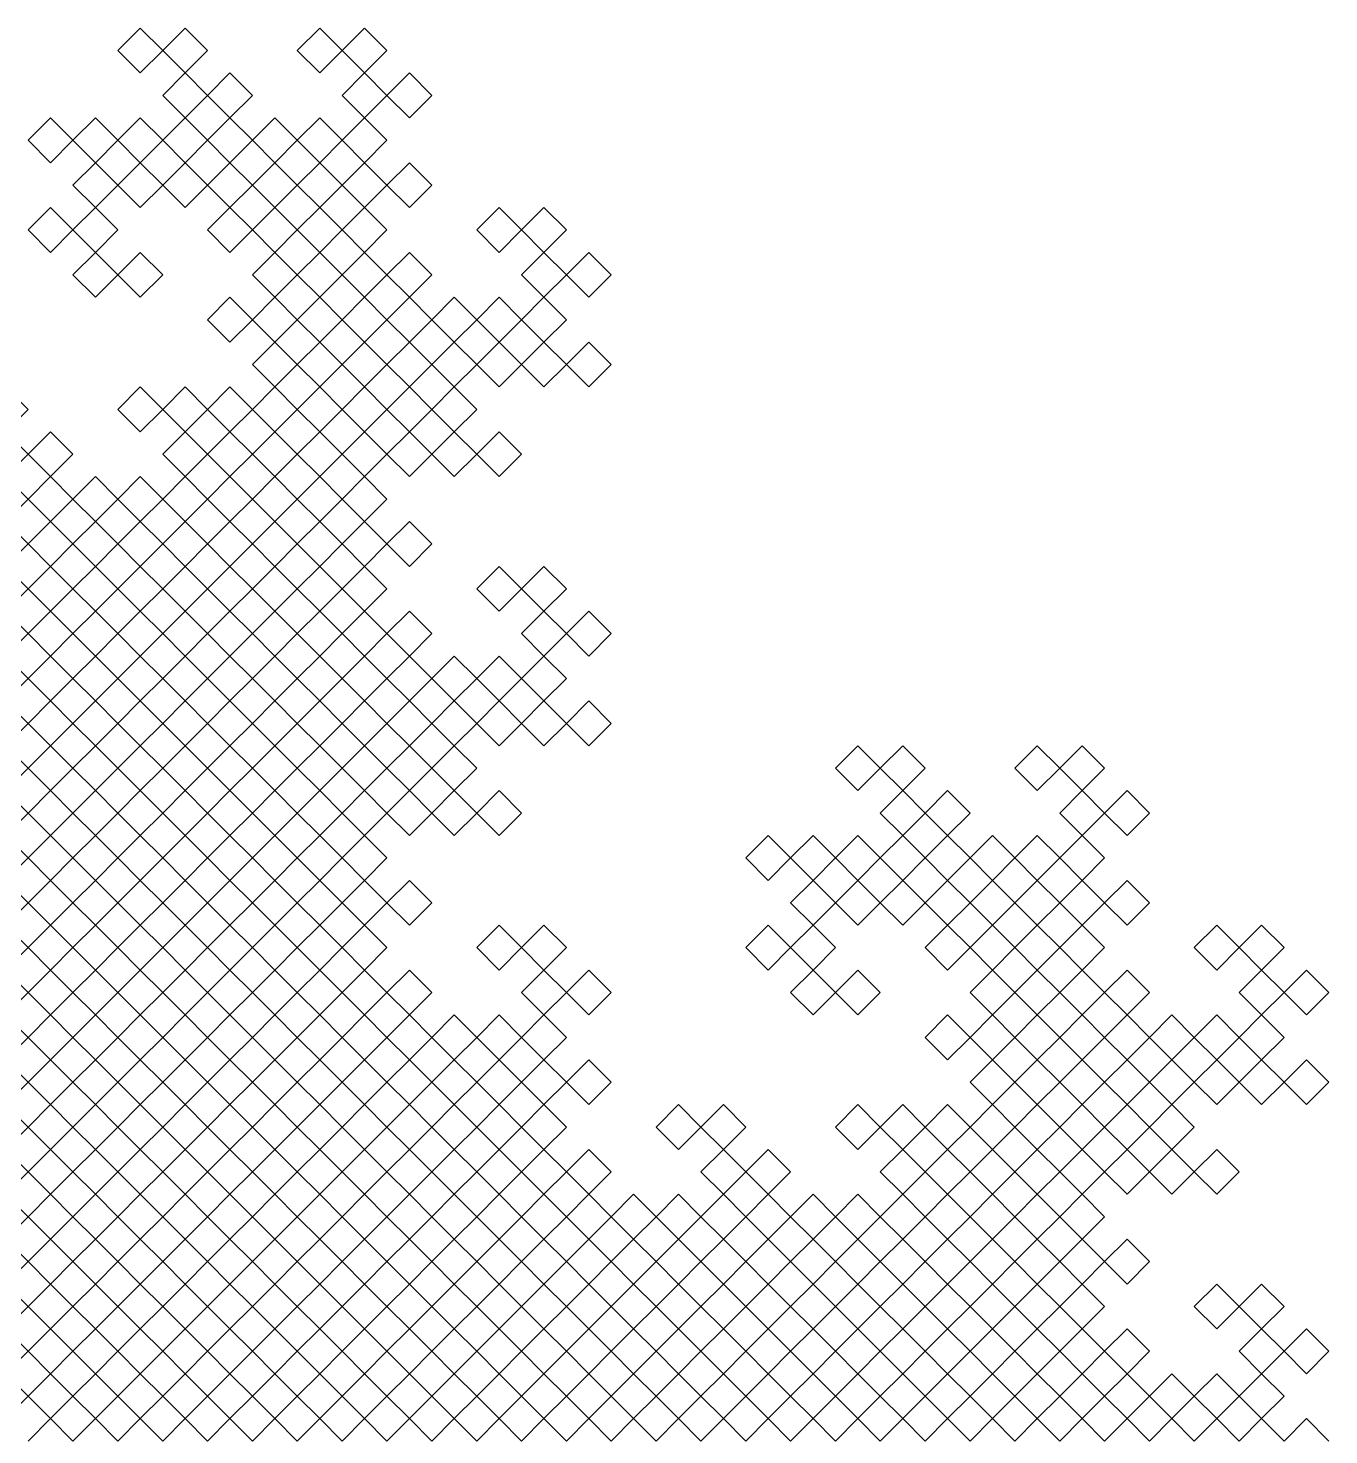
# Model space of a CAD drawing. Header units: metres. Extents: x -0.66 to 2.33, y -0.66 to 1.33.
# Drawn here: x 1.2109 to 1.6641, y 0.8381 to 1.3281 of the extents above; entities that cross this region are included whole.
import ezdxf

# ---------------------------------------------------------------- set-up
doc = ezdxf.new("R2010")
doc.units = ezdxf.units.M

msp = doc.modelspace()

# ---------------------------------------------------------------- linework, layer by layer
at = {"color": 6}
for points in [[(1.20312, 1.14062), (1.21094, 1.13281), (1.20312, 1.125), (1.21094, 1.11719), (1.21875, 1.125), (1.22656, 1.11719), (1.21875, 1.10938), (1.21094, 1.11719), (1.20312, 1.10938), (1.21094, 1.10156), (1.20312, 1.09375), (1.21094, 1.08594), (1.21875, 1.09375), (1.21094, 1.10156), (1.21875, 1.10938), (1.22656, 1.10156), (1.23438, 1.10938), (1.24219, 1.10156), (1.23438, 1.09375), (1.24219, 1.08594), (1.25, 1.09375), (1.24219, 1.10156), (1.25, 1.10938), (1.25781, 1.10156), (1.26562, 1.10938), (1.25781, 1.11719), (1.26562, 1.125), (1.25781, 1.13281), (1.25, 1.125), (1.25781, 1.11719), (1.25, 1.10938), (1.24219, 1.11719), (1.23438, 1.10938), (1.22656, 1.11719), (1.23438, 1.125), (1.22656, 1.13281), (1.21875, 1.125), (1.21094, 1.13281), (1.21875, 1.14062), (1.22656, 1.13281), (1.23438, 1.14062), (1.22656, 1.14844), (1.23438, 1.15625), (1.22656, 1.16406), (1.21875, 1.15625), (1.21094, 1.16406), (1.21875, 1.17188), (1.22656, 1.16406), (1.23438, 1.17188), (1.24219, 1.16406), (1.23438, 1.15625), (1.24219, 1.14844), (1.25, 1.15625), (1.24219, 1.16406), (1.25, 1.17188), (1.25781, 1.16406), (1.26562, 1.17188), (1.25781, 1.17969), (1.26562, 1.1875), (1.25781, 1.19531), (1.25, 1.1875), (1.24219, 1.19531), (1.25, 1.20312), (1.25781, 1.19531), (1.26562, 1.20312), (1.27344, 1.19531), (1.26562, 1.1875), (1.27344, 1.17969), (1.28125, 1.1875), (1.28906, 1.17969), (1.28125, 1.17188), (1.27344, 1.17969), (1.26562, 1.17188), (1.27344, 1.16406), (1.26562, 1.15625), (1.27344, 1.14844), (1.28125, 1.15625), (1.27344, 1.16406), (1.28125, 1.17188), (1.28906, 1.16406), (1.29688, 1.17188), (1.30469, 1.16406), (1.29688, 1.15625), (1.30469, 1.14844), (1.3125, 1.15625), (1.30469, 1.16406), (1.3125, 1.17188), (1.32031, 1.16406), (1.32812, 1.17188), (1.32031, 1.17969), (1.32812, 1.1875), (1.32031, 1.19531), (1.3125, 1.1875), (1.32031, 1.17969), (1.3125, 1.17188), (1.30469, 1.17969), (1.29688, 1.17188), (1.28906, 1.17969), (1.29688, 1.1875), (1.28906, 1.19531), (1.28125, 1.1875), (1.27344, 1.19531), (1.28125, 1.20312), (1.28906, 1.19531), (1.29688, 1.20312), (1.28906, 1.21094), (1.29688, 1.21875), (1.28906, 1.22656), (1.28125, 1.21875), (1.27344, 1.22656), (1.28125, 1.23438), (1.28906, 1.22656), (1.29688, 1.23438), (1.30469, 1.22656), (1.29688, 1.21875), (1.30469, 1.21094), (1.3125, 1.21875), (1.30469, 1.22656), (1.3125, 1.23438), (1.32031, 1.22656), (1.32812, 1.23438), (1.32031, 1.24219), (1.32812, 1.25), (1.32031, 1.25781), (1.3125, 1.25), (1.32031, 1.24219), (1.3125, 1.23438), (1.30469, 1.24219), (1.29688, 1.23438), (1.28906, 1.24219), (1.29688, 1.25), (1.28906, 1.25781), (1.28125, 1.25), (1.27344, 1.25781), (1.28125, 1.26562), (1.28906, 1.25781), (1.29688, 1.26562), (1.28906, 1.27344), (1.29688, 1.28125), (1.28906, 1.28906), (1.28125, 1.28125), (1.28906, 1.27344), (1.28125, 1.26562), (1.27344, 1.27344), (1.26562, 1.26562), (1.25781, 1.27344), (1.26562, 1.28125), (1.25781, 1.28906), (1.25, 1.28125), (1.25781, 1.27344), (1.25, 1.26562), (1.24219, 1.27344), (1.23438, 1.26562), (1.24219, 1.25781), (1.23438, 1.25), (1.24219, 1.24219), (1.25, 1.25), (1.25781, 1.24219), (1.25, 1.23438), (1.24219, 1.24219), (1.23438, 1.23438), (1.22656, 1.24219), (1.23438, 1.25), (1.22656, 1.25781), (1.21875, 1.25), (1.21094, 1.25781), (1.21875, 1.26562), (1.22656, 1.25781), (1.23438, 1.26562), (1.22656, 1.27344), (1.23438, 1.28125), (1.22656, 1.28906), (1.21875, 1.28125), (1.21094, 1.28906), (1.21875, 1.29688), (1.22656, 1.28906), (1.23438, 1.29688), (1.24219, 1.28906), (1.23438, 1.28125), (1.24219, 1.27344), (1.25, 1.28125), (1.24219, 1.28906), (1.25, 1.29688), (1.25781, 1.28906), (1.26562, 1.29688), (1.25781, 1.30469), (1.26562, 1.3125), (1.25781, 1.32031), (1.25, 1.3125), (1.24219, 1.32031), (1.25, 1.32812), (1.25781, 1.32031), (1.26562, 1.32812), (1.27344, 1.32031), (1.26562, 1.3125), (1.27344, 1.30469), (1.28125, 1.3125), (1.28906, 1.30469), (1.28125, 1.29688), (1.27344, 1.30469), (1.26562, 1.29688), (1.27344, 1.28906), (1.26562, 1.28125), (1.27344, 1.27344), (1.28125, 1.28125), (1.27344, 1.28906), (1.28125, 1.29688), (1.28906, 1.28906), (1.29688, 1.29688), (1.30469, 1.28906), (1.29688, 1.28125), (1.30469, 1.27344), (1.3125, 1.28125), (1.30469, 1.28906), (1.3125, 1.29688), (1.32031, 1.28906), (1.32812, 1.29688), (1.32031, 1.30469), (1.32812, 1.3125), (1.32031, 1.32031), (1.3125, 1.3125), (1.30469, 1.32031), (1.3125, 1.32812), (1.32031, 1.32031), (1.32812, 1.32812), (1.33594, 1.32031), (1.32812, 1.3125), (1.33594, 1.30469), (1.34375, 1.3125), (1.35156, 1.30469), (1.34375, 1.29688), (1.33594, 1.30469), (1.32812, 1.29688), (1.33594, 1.28906), (1.32812, 1.28125), (1.33594, 1.27344), (1.34375, 1.28125), (1.35156, 1.27344), (1.34375, 1.26562), (1.33594, 1.27344), (1.32812, 1.26562), (1.32031, 1.27344), (1.32812, 1.28125), (1.32031, 1.28906), (1.3125, 1.28125), (1.32031, 1.27344), (1.3125, 1.26562), (1.30469, 1.27344), (1.29688, 1.26562), (1.30469, 1.25781), (1.29688, 1.25), (1.30469, 1.24219), (1.3125, 1.25), (1.30469, 1.25781), (1.3125, 1.26562), (1.32031, 1.25781), (1.32812, 1.26562), (1.33594, 1.25781), (1.32812, 1.25), (1.33594, 1.24219), (1.34375, 1.25), (1.35156, 1.24219), (1.34375, 1.23438), (1.33594, 1.24219), (1.32812, 1.23438), (1.33594, 1.22656), (1.32812, 1.21875), (1.33594, 1.21094), (1.34375, 1.21875), (1.33594, 1.22656), (1.34375, 1.23438), (1.35156, 1.22656), (1.35938, 1.23438), (1.36719, 1.22656), (1.35938, 1.21875), (1.36719, 1.21094), (1.375, 1.21875), (1.36719, 1.22656), (1.375, 1.23438), (1.38281, 1.22656), (1.39062, 1.23438), (1.38281, 1.24219), (1.39062, 1.25), (1.38281, 1.25781), (1.375, 1.25), (1.36719, 1.25781), (1.375, 1.26562), (1.38281, 1.25781), (1.39062, 1.26562), (1.39844, 1.25781), (1.39062, 1.25), (1.39844, 1.24219), (1.40625, 1.25), (1.41406, 1.24219), (1.40625, 1.23438), (1.39844, 1.24219), (1.39062, 1.23438), (1.39844, 1.22656), (1.39062, 1.21875), (1.39844, 1.21094), (1.40625, 1.21875), (1.41406, 1.21094), (1.40625, 1.20312), (1.39844, 1.21094), (1.39062, 1.20312), (1.38281, 1.21094), (1.39062, 1.21875), (1.38281, 1.22656), (1.375, 1.21875), (1.38281, 1.21094), (1.375, 1.20312), (1.36719, 1.21094), (1.35938, 1.20312), (1.36719, 1.19531), (1.35938, 1.1875), (1.36719, 1.17969), (1.375, 1.1875), (1.38281, 1.17969), (1.375, 1.17188), (1.36719, 1.17969), (1.35938, 1.17188), (1.35156, 1.17969), (1.35938, 1.1875), (1.35156, 1.19531), (1.34375, 1.1875), (1.33594, 1.19531), (1.34375, 1.20312), (1.35156, 1.19531), (1.35938, 1.20312), (1.35156, 1.21094), (1.35938, 1.21875), (1.35156, 1.22656), (1.34375, 1.21875), (1.35156, 1.21094), (1.34375, 1.20312), (1.33594, 1.21094), (1.32812, 1.20312), (1.32031, 1.21094), (1.32812, 1.21875), (1.32031, 1.22656), (1.3125, 1.21875), (1.32031, 1.21094), (1.3125, 1.20312), (1.30469, 1.21094), (1.29688, 1.20312), (1.30469, 1.19531), (1.29688, 1.1875), (1.30469, 1.17969), (1.3125, 1.1875), (1.30469, 1.19531), (1.3125, 1.20312), (1.32031, 1.19531), (1.32812, 1.20312), (1.33594, 1.19531), (1.32812, 1.1875), (1.33594, 1.17969), (1.34375, 1.1875), (1.35156, 1.17969), (1.34375, 1.17188), (1.33594, 1.17969), (1.32812, 1.17188), (1.33594, 1.16406), (1.32812, 1.15625), (1.33594, 1.14844), (1.34375, 1.15625), (1.35156, 1.14844), (1.34375, 1.14062), (1.33594, 1.14844), (1.32812, 1.14062), (1.32031, 1.14844), (1.32812, 1.15625), (1.32031, 1.16406), (1.3125, 1.15625), (1.32031, 1.14844), (1.3125, 1.14062), (1.30469, 1.14844), (1.29688, 1.14062), (1.30469, 1.13281), (1.29688, 1.125), (1.30469, 1.11719), (1.3125, 1.125), (1.30469, 1.13281), (1.3125, 1.14062), (1.32031, 1.13281), (1.32812, 1.14062), (1.33594, 1.13281), (1.32812, 1.125), (1.33594, 1.11719), (1.34375, 1.125), (1.35156, 1.11719), (1.34375, 1.10938), (1.33594, 1.11719), (1.32812, 1.10938), (1.33594, 1.10156), (1.32812, 1.09375), (1.33594, 1.08594), (1.34375, 1.09375), (1.33594, 1.10156), (1.34375, 1.10938), (1.35156, 1.10156), (1.35938, 1.10938), (1.36719, 1.10156), (1.35938, 1.09375), (1.36719, 1.08594), (1.375, 1.09375), (1.36719, 1.10156), (1.375, 1.10938), (1.38281, 1.10156), (1.39062, 1.10938), (1.38281, 1.11719), (1.39062, 1.125), (1.38281, 1.13281), (1.375, 1.125), (1.36719, 1.13281), (1.375, 1.14062), (1.38281, 1.13281), (1.39062, 1.14062), (1.39844, 1.13281), (1.39062, 1.125), (1.39844, 1.11719), (1.40625, 1.125), (1.41406, 1.11719), (1.40625, 1.10938), (1.39844, 1.11719), (1.39062, 1.10938), (1.39844, 1.10156), (1.39062, 1.09375), (1.39844, 1.08594), (1.40625, 1.09375), (1.41406, 1.08594), (1.40625, 1.07812), (1.39844, 1.08594), (1.39062, 1.07812), (1.38281, 1.08594), (1.39062, 1.09375), (1.38281, 1.10156), (1.375, 1.09375), (1.38281, 1.08594), (1.375, 1.07812), (1.36719, 1.08594), (1.35938, 1.07812), (1.36719, 1.07031), (1.35938, 1.0625), (1.36719, 1.05469), (1.375, 1.0625), (1.38281, 1.05469), (1.375, 1.04688), (1.36719, 1.05469), (1.35938, 1.04688), (1.35156, 1.05469), (1.35938, 1.0625), (1.35156, 1.07031), (1.34375, 1.0625), (1.33594, 1.07031), (1.34375, 1.07812), (1.35156, 1.07031), (1.35938, 1.07812), (1.35156, 1.08594), (1.35938, 1.09375), (1.35156, 1.10156), (1.34375, 1.09375), (1.35156, 1.08594), (1.34375, 1.07812), (1.33594, 1.08594), (1.32812, 1.07812), (1.32031, 1.08594), (1.32812, 1.09375), (1.32031, 1.10156), (1.3125, 1.09375), (1.32031, 1.08594), (1.3125, 1.07812), (1.30469, 1.08594), (1.29688, 1.07812), (1.30469, 1.07031), (1.29688, 1.0625), (1.30469, 1.05469), (1.3125, 1.0625), (1.32031, 1.05469), (1.3125, 1.04688), (1.30469, 1.05469), (1.29688, 1.04688), (1.28906, 1.05469), (1.29688, 1.0625), (1.28906, 1.07031), (1.28125, 1.0625), (1.27344, 1.07031), (1.28125, 1.07812), (1.28906, 1.07031), (1.29688, 1.07812), (1.28906, 1.08594), (1.29688, 1.09375), (1.28906, 1.10156), (1.28125, 1.09375), (1.27344, 1.10156), (1.28125, 1.10938), (1.28906, 1.10156), (1.29688, 1.10938), (1.30469, 1.10156), (1.29688, 1.09375), (1.30469, 1.08594), (1.3125, 1.09375), (1.30469, 1.10156), (1.3125, 1.10938), (1.32031, 1.10156), (1.32812, 1.10938), (1.32031, 1.11719), (1.32812, 1.125), (1.32031, 1.13281), (1.3125, 1.125), (1.32031, 1.11719), (1.3125, 1.10938), (1.30469, 1.11719), (1.29688, 1.10938), (1.28906, 1.11719), (1.29688, 1.125), (1.28906, 1.13281), (1.28125, 1.125), (1.27344, 1.13281), (1.28125, 1.14062), (1.28906, 1.13281), (1.29688, 1.14062), (1.28906, 1.14844), (1.29688, 1.15625), (1.28906, 1.16406), (1.28125, 1.15625), (1.28906, 1.14844), (1.28125, 1.14062), (1.27344, 1.14844), (1.26562, 1.14062), (1.25781, 1.14844), (1.26562, 1.15625), (1.25781, 1.16406), (1.25, 1.15625), (1.25781, 1.14844), (1.25, 1.14062), (1.24219, 1.14844), (1.23438, 1.14062), (1.24219, 1.13281), (1.23438, 1.125), (1.24219, 1.11719), (1.25, 1.125), (1.24219, 1.13281), (1.25, 1.14062), (1.25781, 1.13281), (1.26562, 1.14062), (1.27344, 1.13281), (1.26562, 1.125), (1.27344, 1.11719), (1.28125, 1.125), (1.28906, 1.11719), (1.28125, 1.10938), (1.27344, 1.11719), (1.26562, 1.10938), (1.27344, 1.10156), (1.26562, 1.09375), (1.27344, 1.08594), (1.28125, 1.09375), (1.28906, 1.08594), (1.28125, 1.07812), (1.27344, 1.08594), (1.26562, 1.07812), (1.25781, 1.08594), (1.26562, 1.09375), (1.25781, 1.10156), (1.25, 1.09375), (1.25781, 1.08594), (1.25, 1.07812), (1.24219, 1.08594), (1.23438, 1.07812), (1.24219, 1.07031), (1.23438, 1.0625), (1.24219, 1.05469), (1.25, 1.0625), (1.25781, 1.05469), (1.25, 1.04688), (1.24219, 1.05469), (1.23438, 1.04688), (1.22656, 1.05469), (1.23438, 1.0625), (1.22656, 1.07031), (1.21875, 1.0625), (1.21094, 1.07031), (1.21875, 1.07812), (1.22656, 1.07031), (1.23438, 1.07812), (1.22656, 1.08594), (1.23438, 1.09375), (1.22656, 1.10156), (1.21875, 1.09375), (1.22656, 1.08594), (1.21875, 1.07812), (1.21094, 1.08594), (1.20312, 1.07812)], [(1.20312, 1.20312), (1.21094, 1.19531), (1.20312, 1.1875), (1.21094, 1.17969), (1.21875, 1.1875), (1.22656, 1.17969), (1.21875, 1.17188), (1.21094, 1.17969), (1.20312, 1.17188), (1.21094, 1.16406), (1.20312, 1.15625), (1.21094, 1.14844), (1.21875, 1.15625), (1.22656, 1.14844), (1.21875, 1.14062), (1.21094, 1.14844), (1.20312, 1.14062)], [(1.20312, 1.07812), (1.21094, 1.07031), (1.20312, 1.0625), (1.21094, 1.05469), (1.21875, 1.0625), (1.22656, 1.05469), (1.21875, 1.04688), (1.21094, 1.05469), (1.20312, 1.04688), (1.21094, 1.03906), (1.20312, 1.03125), (1.21094, 1.02344), (1.21875, 1.03125), (1.22656, 1.02344), (1.21875, 1.01562), (1.21094, 1.02344), (1.20312, 1.01562)], [(1.20312, 1.01562), (1.21094, 1.00781), (1.20312, 1), (1.21094, 0.99219), (1.21875, 1), (1.22656, 0.99219), (1.21875, 0.98438), (1.21094, 0.99219), (1.20312, 0.98438), (1.21094, 0.97656), (1.20312, 0.96875), (1.21094, 0.96094), (1.21875, 0.96875), (1.21094, 0.97656), (1.21875, 0.98438), (1.22656, 0.97656), (1.23438, 0.98438), (1.24219, 0.97656), (1.23438, 0.96875), (1.24219, 0.96094), (1.25, 0.96875), (1.24219, 0.97656), (1.25, 0.98438), (1.25781, 0.97656), (1.26562, 0.98438), (1.25781, 0.99219), (1.26562, 1), (1.25781, 1.00781), (1.25, 1), (1.25781, 0.99219), (1.25, 0.98438), (1.24219, 0.99219), (1.23438, 0.98438), (1.22656, 0.99219), (1.23438, 1), (1.22656, 1.00781), (1.21875, 1), (1.21094, 1.00781), (1.21875, 1.01562), (1.22656, 1.00781), (1.23438, 1.01562), (1.22656, 1.02344), (1.23438, 1.03125), (1.22656, 1.03906), (1.21875, 1.03125), (1.21094, 1.03906), (1.21875, 1.04688), (1.22656, 1.03906), (1.23438, 1.04688), (1.24219, 1.03906), (1.23438, 1.03125), (1.24219, 1.02344), (1.25, 1.03125), (1.24219, 1.03906), (1.25, 1.04688), (1.25781, 1.03906), (1.26562, 1.04688), (1.25781, 1.05469), (1.26562, 1.0625), (1.25781, 1.07031), (1.25, 1.0625), (1.24219, 1.07031), (1.25, 1.07812), (1.25781, 1.07031), (1.26562, 1.07812), (1.27344, 1.07031), (1.26562, 1.0625), (1.27344, 1.05469), (1.28125, 1.0625), (1.28906, 1.05469), (1.28125, 1.04688), (1.27344, 1.05469), (1.26562, 1.04688), (1.27344, 1.03906), (1.26562, 1.03125), (1.27344, 1.02344), (1.28125, 1.03125), (1.27344, 1.03906), (1.28125, 1.04688), (1.28906, 1.03906), (1.29688, 1.04688), (1.30469, 1.03906), (1.29688, 1.03125), (1.30469, 1.02344), (1.3125, 1.03125), (1.30469, 1.03906), (1.3125, 1.04688), (1.32031, 1.03906), (1.32812, 1.04688), (1.32031, 1.05469), (1.32812, 1.0625), (1.32031, 1.07031), (1.3125, 1.0625), (1.30469, 1.07031), (1.3125, 1.07812), (1.32031, 1.07031), (1.32812, 1.07812), (1.33594, 1.07031), (1.32812, 1.0625), (1.33594, 1.05469), (1.34375, 1.0625), (1.35156, 1.05469), (1.34375, 1.04688), (1.33594, 1.05469), (1.32812, 1.04688), (1.33594, 1.03906), (1.32812, 1.03125), (1.33594, 1.02344), (1.34375, 1.03125), (1.35156, 1.02344), (1.34375, 1.01562), (1.33594, 1.02344), (1.32812, 1.01562), (1.32031, 1.02344), (1.32812, 1.03125), (1.32031, 1.03906), (1.3125, 1.03125), (1.32031, 1.02344), (1.3125, 1.01562), (1.30469, 1.02344), (1.29688, 1.01562), (1.30469, 1.00781), (1.29688, 1), (1.30469, 0.99219), (1.3125, 1), (1.30469, 1.00781), (1.3125, 1.01562), (1.32031, 1.00781), (1.32812, 1.01562), (1.33594, 1.00781), (1.32812, 1), (1.33594, 0.99219), (1.34375, 1), (1.35156, 0.99219), (1.34375, 0.98438), (1.33594, 0.99219), (1.32812, 0.98438), (1.33594, 0.97656), (1.32812, 0.96875), (1.33594, 0.96094), (1.34375, 0.96875), (1.33594, 0.97656), (1.34375, 0.98438), (1.35156, 0.97656), (1.35938, 0.98438), (1.36719, 0.97656), (1.35938, 0.96875), (1.36719, 0.96094), (1.375, 0.96875), (1.36719, 0.97656), (1.375, 0.98438), (1.38281, 0.97656), (1.39062, 0.98438), (1.38281, 0.99219), (1.39062, 1), (1.38281, 1.00781), (1.375, 1), (1.36719, 1.00781), (1.375, 1.01562), (1.38281, 1.00781), (1.39062, 1.01562), (1.39844, 1.00781), (1.39062, 1), (1.39844, 0.99219), (1.40625, 1), (1.41406, 0.99219), (1.40625, 0.98438), (1.39844, 0.99219), (1.39062, 0.98438), (1.39844, 0.97656), (1.39062, 0.96875), (1.39844, 0.96094), (1.40625, 0.96875), (1.41406, 0.96094), (1.40625, 0.95312), (1.39844, 0.96094), (1.39062, 0.95312), (1.38281, 0.96094), (1.39062, 0.96875), (1.38281, 0.97656), (1.375, 0.96875), (1.38281, 0.96094), (1.375, 0.95312), (1.36719, 0.96094), (1.35938, 0.95312), (1.36719, 0.94531), (1.35938, 0.9375), (1.36719, 0.92969), (1.375, 0.9375), (1.38281, 0.92969), (1.375, 0.92188), (1.36719, 0.92969), (1.35938, 0.92188), (1.35156, 0.92969), (1.35938, 0.9375), (1.35156, 0.94531), (1.34375, 0.9375), (1.33594, 0.94531), (1.34375, 0.95312), (1.35156, 0.94531), (1.35938, 0.95312), (1.35156, 0.96094), (1.35938, 0.96875), (1.35156, 0.97656), (1.34375, 0.96875), (1.35156, 0.96094), (1.34375, 0.95312), (1.33594, 0.96094), (1.32812, 0.95312), (1.32031, 0.96094), (1.32812, 0.96875), (1.32031, 0.97656), (1.3125, 0.96875), (1.32031, 0.96094), (1.3125, 0.95312), (1.30469, 0.96094), (1.29688, 0.95312), (1.30469, 0.94531), (1.29688, 0.9375), (1.30469, 0.92969), (1.3125, 0.9375), (1.30469, 0.94531), (1.3125, 0.95312), (1.32031, 0.94531), (1.32812, 0.95312), (1.33594, 0.94531), (1.32812, 0.9375), (1.33594, 0.92969), (1.34375, 0.9375), (1.35156, 0.92969), (1.34375, 0.92188), (1.33594, 0.92969), (1.32812, 0.92188), (1.33594, 0.91406), (1.32812, 0.90625), (1.33594, 0.89844), (1.34375, 0.90625), (1.35156, 0.89844), (1.34375, 0.89062), (1.33594, 0.89844), (1.32812, 0.89062), (1.32031, 0.89844), (1.32812, 0.90625), (1.32031, 0.91406), (1.3125, 0.90625), (1.32031, 0.89844), (1.3125, 0.89062), (1.30469, 0.89844), (1.29688, 0.89062), (1.30469, 0.88281), (1.29688, 0.875), (1.30469, 0.86719), (1.3125, 0.875), (1.30469, 0.88281), (1.3125, 0.89062), (1.32031, 0.88281), (1.32812, 0.89062), (1.33594, 0.88281), (1.32812, 0.875), (1.33594, 0.86719), (1.34375, 0.875), (1.35156, 0.86719), (1.34375, 0.85938), (1.33594, 0.86719), (1.32812, 0.85938), (1.33594, 0.85156), (1.32812, 0.84375), (1.33594, 0.83594), (1.34375, 0.84375), (1.33594, 0.85156), (1.34375, 0.85938), (1.35156, 0.85156), (1.35938, 0.85938), (1.36719, 0.85156), (1.35938, 0.84375), (1.36719, 0.83594), (1.375, 0.84375), (1.36719, 0.85156), (1.375, 0.85938), (1.38281, 0.85156), (1.39062, 0.85938), (1.38281, 0.86719), (1.39062, 0.875), (1.38281, 0.88281), (1.375, 0.875), (1.38281, 0.86719), (1.375, 0.85938), (1.36719, 0.86719), (1.35938, 0.85938), (1.35156, 0.86719), (1.35938, 0.875), (1.35156, 0.88281), (1.34375, 0.875), (1.33594, 0.88281), (1.34375, 0.89062), (1.35156, 0.88281), (1.35938, 0.89062), (1.35156, 0.89844), (1.35938, 0.90625), (1.35156, 0.91406), (1.34375, 0.90625), (1.33594, 0.91406), (1.34375, 0.92188), (1.35156, 0.91406), (1.35938, 0.92188), (1.36719, 0.91406), (1.35938, 0.90625), (1.36719, 0.89844), (1.375, 0.90625), (1.36719, 0.91406), (1.375, 0.92188), (1.38281, 0.91406), (1.39062, 0.92188), (1.38281, 0.92969), (1.39062, 0.9375), (1.38281, 0.94531), (1.375, 0.9375), (1.36719, 0.94531), (1.375, 0.95312), (1.38281, 0.94531), (1.39062, 0.95312), (1.39844, 0.94531), (1.39062, 0.9375), (1.39844, 0.92969), (1.40625, 0.9375), (1.41406, 0.92969), (1.40625, 0.92188), (1.39844, 0.92969), (1.39062, 0.92188), (1.39844, 0.91406), (1.39062, 0.90625), (1.39844, 0.89844), (1.40625, 0.90625), (1.39844, 0.91406), (1.40625, 0.92188), (1.41406, 0.91406), (1.42188, 0.92188), (1.42969, 0.91406), (1.42188, 0.90625), (1.42969, 0.89844), (1.4375, 0.90625), (1.42969, 0.91406), (1.4375, 0.92188), (1.44531, 0.91406), (1.45312, 0.92188), (1.44531, 0.92969), (1.45312, 0.9375), (1.44531, 0.94531), (1.4375, 0.9375), (1.42969, 0.94531), (1.4375, 0.95312), (1.44531, 0.94531), (1.45312, 0.95312), (1.46094, 0.94531), (1.45312, 0.9375), (1.46094, 0.92969), (1.46875, 0.9375), (1.47656, 0.92969), (1.46875, 0.92188), (1.46094, 0.92969), (1.45312, 0.92188), (1.46094, 0.91406), (1.45312, 0.90625), (1.46094, 0.89844), (1.46875, 0.90625), (1.47656, 0.89844), (1.46875, 0.89062), (1.46094, 0.89844), (1.45312, 0.89062), (1.44531, 0.89844), (1.45312, 0.90625), (1.44531, 0.91406), (1.4375, 0.90625), (1.44531, 0.89844), (1.4375, 0.89062), (1.42969, 0.89844), (1.42188, 0.89062), (1.42969, 0.88281), (1.42188, 0.875), (1.42969, 0.86719), (1.4375, 0.875), (1.42969, 0.88281), (1.4375, 0.89062), (1.44531, 0.88281), (1.45312, 0.89062), (1.46094, 0.88281), (1.45312, 0.875), (1.46094, 0.86719), (1.46875, 0.875), (1.47656, 0.86719), (1.46875, 0.85938), (1.46094, 0.86719), (1.45312, 0.85938), (1.46094, 0.85156), (1.45312, 0.84375), (1.46094, 0.83594), (1.46875, 0.84375), (1.46094, 0.85156), (1.46875, 0.85938), (1.47656, 0.85156), (1.48438, 0.85938), (1.49219, 0.85156), (1.48438, 0.84375), (1.49219, 0.83594), (1.5, 0.84375), (1.49219, 0.85156), (1.5, 0.85938), (1.50781, 0.85156), (1.51562, 0.85938), (1.50781, 0.86719), (1.51562, 0.875), (1.50781, 0.88281), (1.5, 0.875), (1.50781, 0.86719), (1.5, 0.85938), (1.49219, 0.86719), (1.48438, 0.85938), (1.47656, 0.86719), (1.48438, 0.875), (1.47656, 0.88281), (1.46875, 0.875), (1.46094, 0.88281), (1.46875, 0.89062), (1.47656, 0.88281), (1.48438, 0.89062), (1.47656, 0.89844), (1.48438, 0.90625), (1.47656, 0.91406), (1.46875, 0.90625), (1.46094, 0.91406), (1.46875, 0.92188), (1.47656, 0.91406), (1.48438, 0.92188), (1.49219, 0.91406), (1.48438, 0.90625), (1.49219, 0.89844), (1.5, 0.90625), (1.49219, 0.91406), (1.5, 0.92188), (1.50781, 0.91406), (1.51562, 0.92188), (1.50781, 0.92969), (1.51562, 0.9375), (1.50781, 0.94531), (1.5, 0.9375), (1.49219, 0.94531), (1.5, 0.95312), (1.50781, 0.94531), (1.51562, 0.95312), (1.52344, 0.94531), (1.51562, 0.9375), (1.52344, 0.92969), (1.53125, 0.9375), (1.53906, 0.92969), (1.53125, 0.92188), (1.52344, 0.92969), (1.51562, 0.92188), (1.52344, 0.91406), (1.51562, 0.90625), (1.52344, 0.89844), (1.53125, 0.90625), (1.52344, 0.91406), (1.53125, 0.92188), (1.53906, 0.91406), (1.54688, 0.92188), (1.55469, 0.91406), (1.54688, 0.90625), (1.55469, 0.89844), (1.5625, 0.90625), (1.55469, 0.91406), (1.5625, 0.92188), (1.57031, 0.91406), (1.57812, 0.92188), (1.57031, 0.92969), (1.57812, 0.9375), (1.57031, 0.94531), (1.5625, 0.9375), (1.57031, 0.92969), (1.5625, 0.92188), (1.55469, 0.92969), (1.54688, 0.92188), (1.53906, 0.92969), (1.54688, 0.9375), (1.53906, 0.94531), (1.53125, 0.9375), (1.52344, 0.94531), (1.53125, 0.95312), (1.53906, 0.94531), (1.54688, 0.95312), (1.53906, 0.96094), (1.54688, 0.96875), (1.53906, 0.97656), (1.53125, 0.96875), (1.52344, 0.97656), (1.53125, 0.98438), (1.53906, 0.97656), (1.54688, 0.98438), (1.55469, 0.97656), (1.54688, 0.96875), (1.55469, 0.96094), (1.5625, 0.96875), (1.55469, 0.97656), (1.5625, 0.98438), (1.57031, 0.97656), (1.57812, 0.98438), (1.57031, 0.99219), (1.57812, 1), (1.57031, 1.00781), (1.5625, 1), (1.57031, 0.99219), (1.5625, 0.98438), (1.55469, 0.99219), (1.54688, 0.98438), (1.53906, 0.99219), (1.54688, 1), (1.53906, 1.00781), (1.53125, 1), (1.52344, 1.00781), (1.53125, 1.01562), (1.53906, 1.00781), (1.54688, 1.01562), (1.53906, 1.02344), (1.54688, 1.03125), (1.53906, 1.03906), (1.53125, 1.03125), (1.53906, 1.02344), (1.53125, 1.01562), (1.52344, 1.02344), (1.51562, 1.01562), (1.50781, 1.02344), (1.51562, 1.03125), (1.50781, 1.03906), (1.5, 1.03125), (1.50781, 1.02344), (1.5, 1.01562), (1.49219, 1.02344), (1.48438, 1.01562), (1.49219, 1.00781), (1.48438, 1), (1.49219, 0.99219), (1.5, 1), (1.50781, 0.99219), (1.5, 0.98438), (1.49219, 0.99219), (1.48438, 0.98438), (1.47656, 0.99219), (1.48438, 1), (1.47656, 1.00781), (1.46875, 1), (1.46094, 1.00781), (1.46875, 1.01562), (1.47656, 1.00781), (1.48438, 1.01562), (1.47656, 1.02344), (1.48438, 1.03125), (1.47656, 1.03906), (1.46875, 1.03125), (1.46094, 1.03906), (1.46875, 1.04688), (1.47656, 1.03906), (1.48438, 1.04688), (1.49219, 1.03906), (1.48438, 1.03125), (1.49219, 1.02344), (1.5, 1.03125), (1.49219, 1.03906), (1.5, 1.04688), (1.50781, 1.03906), (1.51562, 1.04688), (1.50781, 1.05469), (1.51562, 1.0625), (1.50781, 1.07031), (1.5, 1.0625), (1.49219, 1.07031), (1.5, 1.07812), (1.50781, 1.07031), (1.51562, 1.07812), (1.52344, 1.07031), (1.51562, 1.0625), (1.52344, 1.05469), (1.53125, 1.0625), (1.53906, 1.05469), (1.53125, 1.04688), (1.52344, 1.05469), (1.51562, 1.04688), (1.52344, 1.03906), (1.51562, 1.03125), (1.52344, 1.02344), (1.53125, 1.03125), (1.52344, 1.03906), (1.53125, 1.04688), (1.53906, 1.03906), (1.54688, 1.04688), (1.55469, 1.03906), (1.54688, 1.03125), (1.55469, 1.02344), (1.5625, 1.03125), (1.55469, 1.03906), (1.5625, 1.04688), (1.57031, 1.03906), (1.57812, 1.04688), (1.57031, 1.05469), (1.57812, 1.0625), (1.57031, 1.07031), (1.5625, 1.0625), (1.55469, 1.07031), (1.5625, 1.07812), (1.57031, 1.07031), (1.57812, 1.07812), (1.58594, 1.07031), (1.57812, 1.0625), (1.58594, 1.05469), (1.59375, 1.0625), (1.60156, 1.05469), (1.59375, 1.04688), (1.58594, 1.05469), (1.57812, 1.04688), (1.58594, 1.03906), (1.57812, 1.03125), (1.58594, 1.02344), (1.59375, 1.03125), (1.60156, 1.02344), (1.59375, 1.01562), (1.58594, 1.02344), (1.57812, 1.01562), (1.57031, 1.02344), (1.57812, 1.03125), (1.57031, 1.03906), (1.5625, 1.03125), (1.57031, 1.02344), (1.5625, 1.01562), (1.55469, 1.02344), (1.54688, 1.01562), (1.55469, 1.00781), (1.54688, 1), (1.55469, 0.99219), (1.5625, 1), (1.55469, 1.00781), (1.5625, 1.01562), (1.57031, 1.00781), (1.57812, 1.01562), (1.58594, 1.00781), (1.57812, 1), (1.58594, 0.99219), (1.59375, 1), (1.60156, 0.99219), (1.59375, 0.98438), (1.58594, 0.99219), (1.57812, 0.98438), (1.58594, 0.97656), (1.57812, 0.96875), (1.58594, 0.96094), (1.59375, 0.96875), (1.58594, 0.97656), (1.59375, 0.98438), (1.60156, 0.97656), (1.60938, 0.98438), (1.61719, 0.97656), (1.60938, 0.96875), (1.61719, 0.96094), (1.625, 0.96875), (1.61719, 0.97656), (1.625, 0.98438), (1.63281, 0.97656), (1.64062, 0.98438), (1.63281, 0.99219), (1.64062, 1), (1.63281, 1.00781), (1.625, 1), (1.61719, 1.00781), (1.625, 1.01562), (1.63281, 1.00781), (1.64062, 1.01562), (1.64844, 1.00781), (1.64062, 1), (1.64844, 0.99219), (1.65625, 1), (1.66406, 0.99219), (1.65625, 0.98438), (1.64844, 0.99219), (1.64062, 0.98438), (1.64844, 0.97656), (1.64062, 0.96875), (1.64844, 0.96094), (1.65625, 0.96875), (1.66406, 0.96094), (1.65625, 0.95312), (1.64844, 0.96094), (1.64062, 0.95312), (1.63281, 0.96094), (1.64062, 0.96875), (1.63281, 0.97656), (1.625, 0.96875), (1.63281, 0.96094), (1.625, 0.95312), (1.61719, 0.96094), (1.60938, 0.95312), (1.61719, 0.94531), (1.60938, 0.9375), (1.61719, 0.92969), (1.625, 0.9375), (1.63281, 0.92969), (1.625, 0.92188), (1.61719, 0.92969), (1.60938, 0.92188), (1.60156, 0.92969), (1.60938, 0.9375), (1.60156, 0.94531), (1.59375, 0.9375), (1.58594, 0.94531), (1.59375, 0.95312), (1.60156, 0.94531), (1.60938, 0.95312), (1.60156, 0.96094), (1.60938, 0.96875), (1.60156, 0.97656), (1.59375, 0.96875), (1.60156, 0.96094), (1.59375, 0.95312), (1.58594, 0.96094), (1.57812, 0.95312), (1.57031, 0.96094), (1.57812, 0.96875), (1.57031, 0.97656), (1.5625, 0.96875), (1.57031, 0.96094), (1.5625, 0.95312), (1.55469, 0.96094), (1.54688, 0.95312), (1.55469, 0.94531), (1.54688, 0.9375), (1.55469, 0.92969), (1.5625, 0.9375), (1.55469, 0.94531), (1.5625, 0.95312), (1.57031, 0.94531), (1.57812, 0.95312), (1.58594, 0.94531), (1.57812, 0.9375), (1.58594, 0.92969), (1.59375, 0.9375), (1.60156, 0.92969), (1.59375, 0.92188), (1.58594, 0.92969), (1.57812, 0.92188), (1.58594, 0.91406), (1.57812, 0.90625), (1.58594, 0.89844), (1.59375, 0.90625), (1.60156, 0.89844), (1.59375, 0.89062), (1.58594, 0.89844), (1.57812, 0.89062), (1.57031, 0.89844), (1.57812, 0.90625), (1.57031, 0.91406), (1.5625, 0.90625), (1.57031, 0.89844), (1.5625, 0.89062), (1.55469, 0.89844), (1.54688, 0.89062), (1.55469, 0.88281), (1.54688, 0.875), (1.55469, 0.86719), (1.5625, 0.875), (1.55469, 0.88281), (1.5625, 0.89062), (1.57031, 0.88281), (1.57812, 0.89062), (1.58594, 0.88281), (1.57812, 0.875), (1.58594, 0.86719), (1.59375, 0.875), (1.60156, 0.86719), (1.59375, 0.85938), (1.58594, 0.86719), (1.57812, 0.85938), (1.58594, 0.85156), (1.57812, 0.84375), (1.58594, 0.83594), (1.59375, 0.84375), (1.58594, 0.85156), (1.59375, 0.85938), (1.60156, 0.85156), (1.60938, 0.85938), (1.61719, 0.85156), (1.60938, 0.84375), (1.61719, 0.83594), (1.625, 0.84375), (1.61719, 0.85156), (1.625, 0.85938), (1.63281, 0.85156), (1.64062, 0.85938), (1.63281, 0.86719), (1.64062, 0.875), (1.63281, 0.88281), (1.625, 0.875), (1.61719, 0.88281), (1.625, 0.89062), (1.63281, 0.88281), (1.64062, 0.89062), (1.64844, 0.88281), (1.64062, 0.875), (1.64844, 0.86719), (1.65625, 0.875), (1.66406, 0.86719), (1.65625, 0.85938), (1.64844, 0.86719), (1.64062, 0.85938), (1.64844, 0.85156), (1.64062, 0.84375), (1.64844, 0.83594), (1.65625, 0.84375), (1.66406, 0.83594)], [(1.21094, 0.83594), (1.21875, 0.84375), (1.21094, 0.85156), (1.21875, 0.85938), (1.22656, 0.85156), (1.23438, 0.85938), (1.24219, 0.85156), (1.23438, 0.84375), (1.24219, 0.83594), (1.25, 0.84375), (1.24219, 0.85156), (1.25, 0.85938), (1.25781, 0.85156), (1.26562, 0.85938), (1.25781, 0.86719), (1.26562, 0.875), (1.25781, 0.88281), (1.25, 0.875), (1.25781, 0.86719), (1.25, 0.85938), (1.24219, 0.86719), (1.23438, 0.85938), (1.22656, 0.86719), (1.23438, 0.875), (1.22656, 0.88281), (1.21875, 0.875), (1.21094, 0.88281), (1.21875, 0.89062), (1.22656, 0.88281), (1.23438, 0.89062), (1.22656, 0.89844), (1.23438, 0.90625), (1.22656, 0.91406), (1.21875, 0.90625), (1.21094, 0.91406), (1.21875, 0.92188), (1.22656, 0.91406), (1.23438, 0.92188), (1.24219, 0.91406), (1.23438, 0.90625), (1.24219, 0.89844), (1.25, 0.90625), (1.24219, 0.91406), (1.25, 0.92188), (1.25781, 0.91406), (1.26562, 0.92188), (1.25781, 0.92969), (1.26562, 0.9375), (1.25781, 0.94531), (1.25, 0.9375), (1.24219, 0.94531), (1.25, 0.95312), (1.25781, 0.94531), (1.26562, 0.95312), (1.27344, 0.94531), (1.26562, 0.9375), (1.27344, 0.92969), (1.28125, 0.9375), (1.28906, 0.92969), (1.28125, 0.92188), (1.27344, 0.92969), (1.26562, 0.92188), (1.27344, 0.91406), (1.26562, 0.90625), (1.27344, 0.89844), (1.28125, 0.90625), (1.27344, 0.91406), (1.28125, 0.92188), (1.28906, 0.91406), (1.29688, 0.92188), (1.30469, 0.91406), (1.29688, 0.90625), (1.30469, 0.89844), (1.3125, 0.90625), (1.30469, 0.91406), (1.3125, 0.92188), (1.32031, 0.91406), (1.32812, 0.92188), (1.32031, 0.92969), (1.32812, 0.9375), (1.32031, 0.94531), (1.3125, 0.9375), (1.32031, 0.92969), (1.3125, 0.92188), (1.30469, 0.92969), (1.29688, 0.92188), (1.28906, 0.92969), (1.29688, 0.9375), (1.28906, 0.94531), (1.28125, 0.9375), (1.27344, 0.94531), (1.28125, 0.95312), (1.28906, 0.94531), (1.29688, 0.95312), (1.28906, 0.96094), (1.29688, 0.96875), (1.28906, 0.97656), (1.28125, 0.96875), (1.27344, 0.97656), (1.28125, 0.98438), (1.28906, 0.97656), (1.29688, 0.98438), (1.30469, 0.97656), (1.29688, 0.96875), (1.30469, 0.96094), (1.3125, 0.96875), (1.30469, 0.97656), (1.3125, 0.98438), (1.32031, 0.97656), (1.32812, 0.98438), (1.32031, 0.99219), (1.32812, 1), (1.32031, 1.00781), (1.3125, 1), (1.32031, 0.99219), (1.3125, 0.98438), (1.30469, 0.99219), (1.29688, 0.98438), (1.28906, 0.99219), (1.29688, 1), (1.28906, 1.00781), (1.28125, 1), (1.27344, 1.00781), (1.28125, 1.01562), (1.28906, 1.00781), (1.29688, 1.01562), (1.28906, 1.02344), (1.29688, 1.03125), (1.28906, 1.03906), (1.28125, 1.03125), (1.28906, 1.02344), (1.28125, 1.01562), (1.27344, 1.02344), (1.26562, 1.01562), (1.25781, 1.02344), (1.26562, 1.03125), (1.25781, 1.03906), (1.25, 1.03125), (1.25781, 1.02344), (1.25, 1.01562), (1.24219, 1.02344), (1.23438, 1.01562), (1.24219, 1.00781), (1.23438, 1), (1.24219, 0.99219), (1.25, 1), (1.24219, 1.00781), (1.25, 1.01562), (1.25781, 1.00781), (1.26562, 1.01562), (1.27344, 1.00781), (1.26562, 1), (1.27344, 0.99219), (1.28125, 1), (1.28906, 0.99219), (1.28125, 0.98438), (1.27344, 0.99219), (1.26562, 0.98438), (1.27344, 0.97656), (1.26562, 0.96875), (1.27344, 0.96094), (1.28125, 0.96875), (1.28906, 0.96094), (1.28125, 0.95312), (1.27344, 0.96094), (1.26562, 0.95312), (1.25781, 0.96094), (1.26562, 0.96875), (1.25781, 0.97656), (1.25, 0.96875), (1.25781, 0.96094), (1.25, 0.95312), (1.24219, 0.96094), (1.23438, 0.95312), (1.24219, 0.94531), (1.23438, 0.9375), (1.24219, 0.92969), (1.25, 0.9375), (1.25781, 0.92969), (1.25, 0.92188), (1.24219, 0.92969), (1.23438, 0.92188), (1.22656, 0.92969), (1.23438, 0.9375), (1.22656, 0.94531), (1.21875, 0.9375), (1.21094, 0.94531), (1.21875, 0.95312), (1.22656, 0.94531), (1.23438, 0.95312), (1.22656, 0.96094), (1.23438, 0.96875), (1.22656, 0.97656), (1.21875, 0.96875), (1.22656, 0.96094), (1.21875, 0.95312), (1.21094, 0.96094), (1.20312, 0.95312)], [(1.20312, 0.95312), (1.21094, 0.94531), (1.20312, 0.9375), (1.21094, 0.92969), (1.21875, 0.9375), (1.22656, 0.92969), (1.21875, 0.92188), (1.21094, 0.92969), (1.20312, 0.92188), (1.21094, 0.91406), (1.20312, 0.90625), (1.21094, 0.89844), (1.21875, 0.90625), (1.22656, 0.89844), (1.21875, 0.89062), (1.21094, 0.89844), (1.20312, 0.89062)], [(1.28906, 0.83594), (1.29688, 0.84375), (1.28906, 0.85156), (1.28125, 0.84375), (1.27344, 0.85156), (1.28125, 0.85938), (1.28906, 0.85156), (1.29688, 0.85938), (1.30469, 0.85156), (1.29688, 0.84375), (1.30469, 0.83594), (1.3125, 0.84375), (1.30469, 0.85156), (1.3125, 0.85938), (1.32031, 0.85156), (1.32812, 0.85938), (1.32031, 0.86719), (1.32812, 0.875), (1.32031, 0.88281), (1.3125, 0.875), (1.32031, 0.86719), (1.3125, 0.85938), (1.30469, 0.86719), (1.29688, 0.85938), (1.28906, 0.86719), (1.29688, 0.875), (1.28906, 0.88281), (1.28125, 0.875), (1.27344, 0.88281), (1.28125, 0.89062), (1.28906, 0.88281), (1.29688, 0.89062), (1.28906, 0.89844), (1.29688, 0.90625), (1.28906, 0.91406), (1.28125, 0.90625), (1.28906, 0.89844), (1.28125, 0.89062), (1.27344, 0.89844), (1.26562, 0.89062), (1.25781, 0.89844), (1.26562, 0.90625), (1.25781, 0.91406), (1.25, 0.90625), (1.25781, 0.89844), (1.25, 0.89062), (1.24219, 0.89844), (1.23438, 0.89062), (1.24219, 0.88281), (1.23438, 0.875), (1.24219, 0.86719), (1.25, 0.875), (1.24219, 0.88281), (1.25, 0.89062), (1.25781, 0.88281), (1.26562, 0.89062), (1.27344, 0.88281), (1.26562, 0.875), (1.27344, 0.86719), (1.28125, 0.875), (1.28906, 0.86719), (1.28125, 0.85938), (1.27344, 0.86719), (1.26562, 0.85938), (1.27344, 0.85156), (1.26562, 0.84375), (1.27344, 0.83594), (1.28125, 0.84375), (1.28906, 0.83594)], [(1.41406, 0.83594), (1.42188, 0.84375), (1.41406, 0.85156), (1.40625, 0.84375), (1.39844, 0.85156), (1.40625, 0.85938), (1.41406, 0.85156), (1.42188, 0.85938), (1.42969, 0.85156), (1.42188, 0.84375), (1.42969, 0.83594), (1.4375, 0.84375), (1.42969, 0.85156), (1.4375, 0.85938), (1.44531, 0.85156), (1.45312, 0.85938), (1.44531, 0.86719), (1.45312, 0.875), (1.44531, 0.88281), (1.4375, 0.875), (1.44531, 0.86719), (1.4375, 0.85938), (1.42969, 0.86719), (1.42188, 0.85938), (1.41406, 0.86719), (1.42188, 0.875), (1.41406, 0.88281), (1.40625, 0.875), (1.39844, 0.88281), (1.40625, 0.89062), (1.41406, 0.88281), (1.42188, 0.89062), (1.41406, 0.89844), (1.42188, 0.90625), (1.41406, 0.91406), (1.40625, 0.90625), (1.41406, 0.89844), (1.40625, 0.89062), (1.39844, 0.89844), (1.39062, 0.89062), (1.38281, 0.89844), (1.39062, 0.90625), (1.38281, 0.91406), (1.375, 0.90625), (1.38281, 0.89844), (1.375, 0.89062), (1.36719, 0.89844), (1.35938, 0.89062), (1.36719, 0.88281), (1.35938, 0.875), (1.36719, 0.86719), (1.375, 0.875), (1.36719, 0.88281), (1.375, 0.89062), (1.38281, 0.88281), (1.39062, 0.89062), (1.39844, 0.88281), (1.39062, 0.875), (1.39844, 0.86719), (1.40625, 0.875), (1.41406, 0.86719), (1.40625, 0.85938), (1.39844, 0.86719), (1.39062, 0.85938), (1.39844, 0.85156), (1.39062, 0.84375), (1.39844, 0.83594), (1.40625, 0.84375), (1.41406, 0.83594)], [(1.53906, 0.83594), (1.54688, 0.84375), (1.53906, 0.85156), (1.53125, 0.84375), (1.52344, 0.85156), (1.53125, 0.85938), (1.53906, 0.85156), (1.54688, 0.85938), (1.55469, 0.85156), (1.54688, 0.84375), (1.55469, 0.83594), (1.5625, 0.84375), (1.55469, 0.85156), (1.5625, 0.85938), (1.57031, 0.85156), (1.57812, 0.85938), (1.57031, 0.86719), (1.57812, 0.875), (1.57031, 0.88281), (1.5625, 0.875), (1.57031, 0.86719), (1.5625, 0.85938), (1.55469, 0.86719), (1.54688, 0.85938), (1.53906, 0.86719), (1.54688, 0.875), (1.53906, 0.88281), (1.53125, 0.875), (1.52344, 0.88281), (1.53125, 0.89062), (1.53906, 0.88281), (1.54688, 0.89062), (1.53906, 0.89844), (1.54688, 0.90625), (1.53906, 0.91406), (1.53125, 0.90625), (1.53906, 0.89844), (1.53125, 0.89062), (1.52344, 0.89844), (1.51562, 0.89062), (1.50781, 0.89844), (1.51562, 0.90625), (1.50781, 0.91406), (1.5, 0.90625), (1.50781, 0.89844), (1.5, 0.89062), (1.49219, 0.89844), (1.48438, 0.89062), (1.49219, 0.88281), (1.48438, 0.875), (1.49219, 0.86719), (1.5, 0.875), (1.49219, 0.88281), (1.5, 0.89062), (1.50781, 0.88281), (1.51562, 0.89062), (1.52344, 0.88281), (1.51562, 0.875), (1.52344, 0.86719), (1.53125, 0.875), (1.53906, 0.86719), (1.53125, 0.85938), (1.52344, 0.86719), (1.51562, 0.85938), (1.52344, 0.85156), (1.51562, 0.84375), (1.52344, 0.83594), (1.53125, 0.84375), (1.53906, 0.83594)], [(1.20312, 0.89062), (1.21094, 0.88281), (1.20312, 0.875), (1.21094, 0.86719), (1.21875, 0.875), (1.22656, 0.86719), (1.21875, 0.85938), (1.21094, 0.86719), (1.20312, 0.85938), (1.21094, 0.85156), (1.20312, 0.84375)], [(1.22656, 0.83594), (1.23438, 0.84375), (1.22656, 0.85156), (1.21875, 0.84375), (1.22656, 0.83594)], [(1.25781, 0.83594), (1.26562, 0.84375), (1.25781, 0.85156), (1.25, 0.84375), (1.25781, 0.83594)], [(1.32031, 0.83594), (1.32812, 0.84375), (1.32031, 0.85156), (1.3125, 0.84375), (1.32031, 0.83594)], [(1.35156, 0.83594), (1.35938, 0.84375), (1.35156, 0.85156), (1.34375, 0.84375), (1.35156, 0.83594)], [(1.38281, 0.83594), (1.39062, 0.84375), (1.38281, 0.85156), (1.375, 0.84375), (1.38281, 0.83594)], [(1.44531, 0.83594), (1.45312, 0.84375), (1.44531, 0.85156), (1.4375, 0.84375), (1.44531, 0.83594)], [(1.47656, 0.83594), (1.48438, 0.84375), (1.47656, 0.85156), (1.46875, 0.84375), (1.47656, 0.83594)], [(1.50781, 0.83594), (1.51562, 0.84375), (1.50781, 0.85156), (1.5, 0.84375), (1.50781, 0.83594)], [(1.57031, 0.83594), (1.57812, 0.84375), (1.57031, 0.85156), (1.5625, 0.84375), (1.57031, 0.83594)], [(1.60156, 0.83594), (1.60938, 0.84375), (1.60156, 0.85156), (1.59375, 0.84375), (1.60156, 0.83594)], [(1.63281, 0.83594), (1.64062, 0.84375), (1.63281, 0.85156), (1.625, 0.84375), (1.63281, 0.83594)]]:
    msp.add_lwpolyline(points, dxfattribs=at)

doc.saveas('drawing.dxf')
